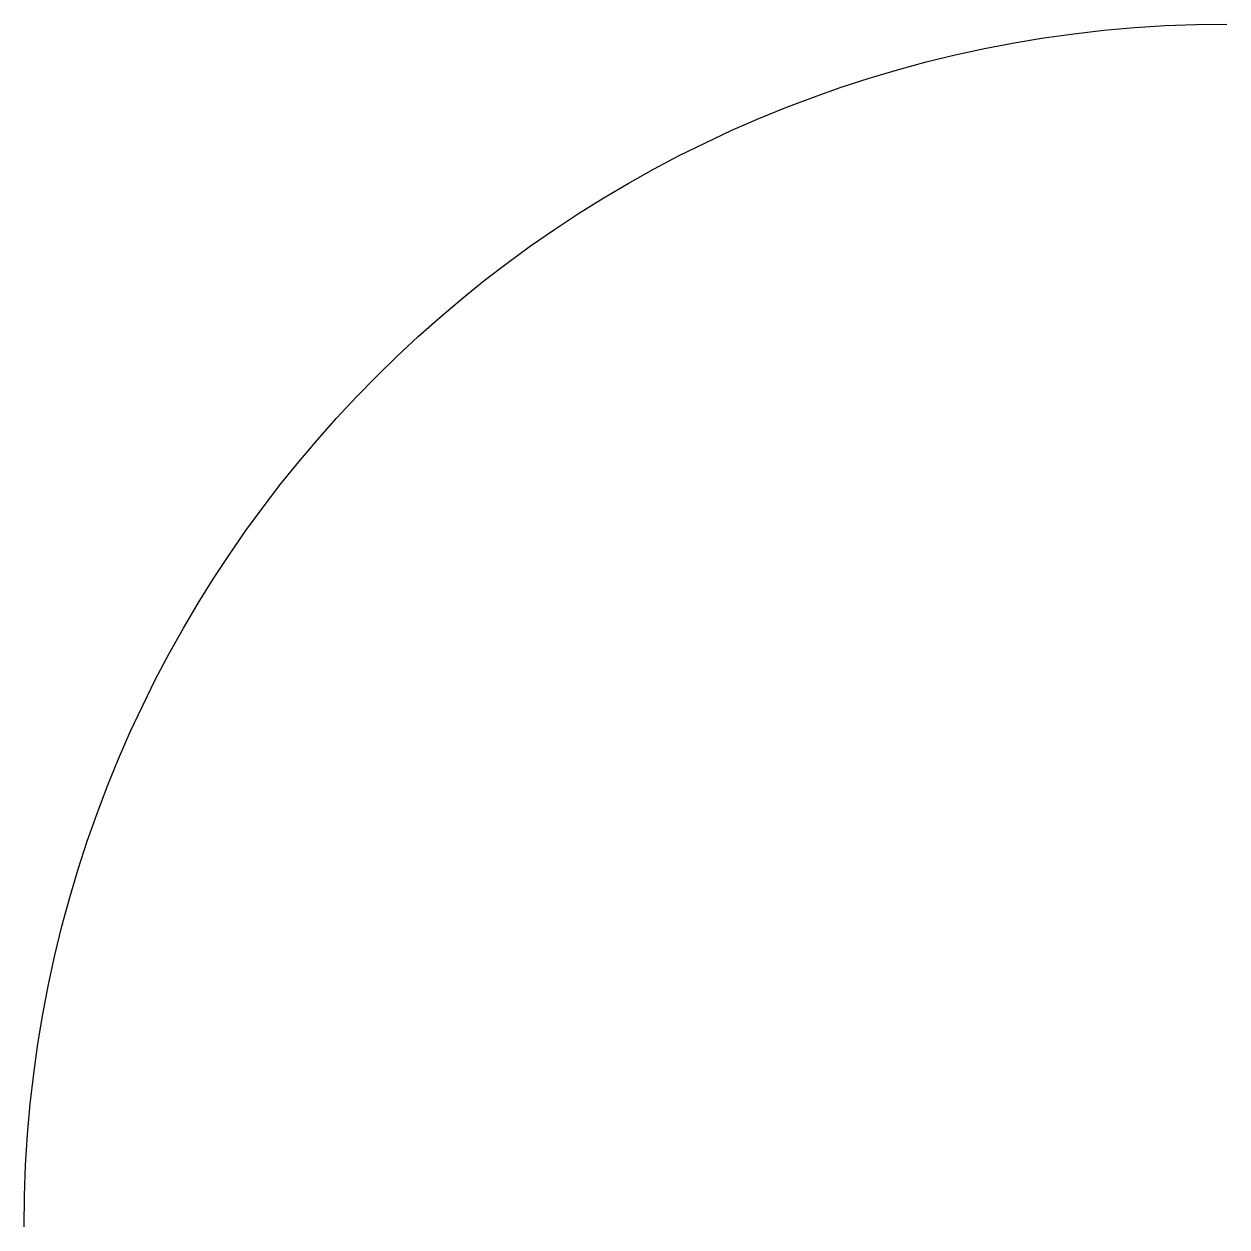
# Model space of a CAD drawing. Header units: millimetres. Extents: x -15 to -10, y 0 to 5.
import ezdxf

# ---------------------------------------------------------------- set-up
doc = ezdxf.new("R2010")
doc.units = ezdxf.units.MM

msp = doc.modelspace()

# ---------------------------------------------------------------- linework, layer by layer
at = {"extrusion": (0, 0, -1)}
msp.add_arc((10, 0), 5, 0, 90, dxfattribs=at)

doc.saveas('drawing.dxf')
